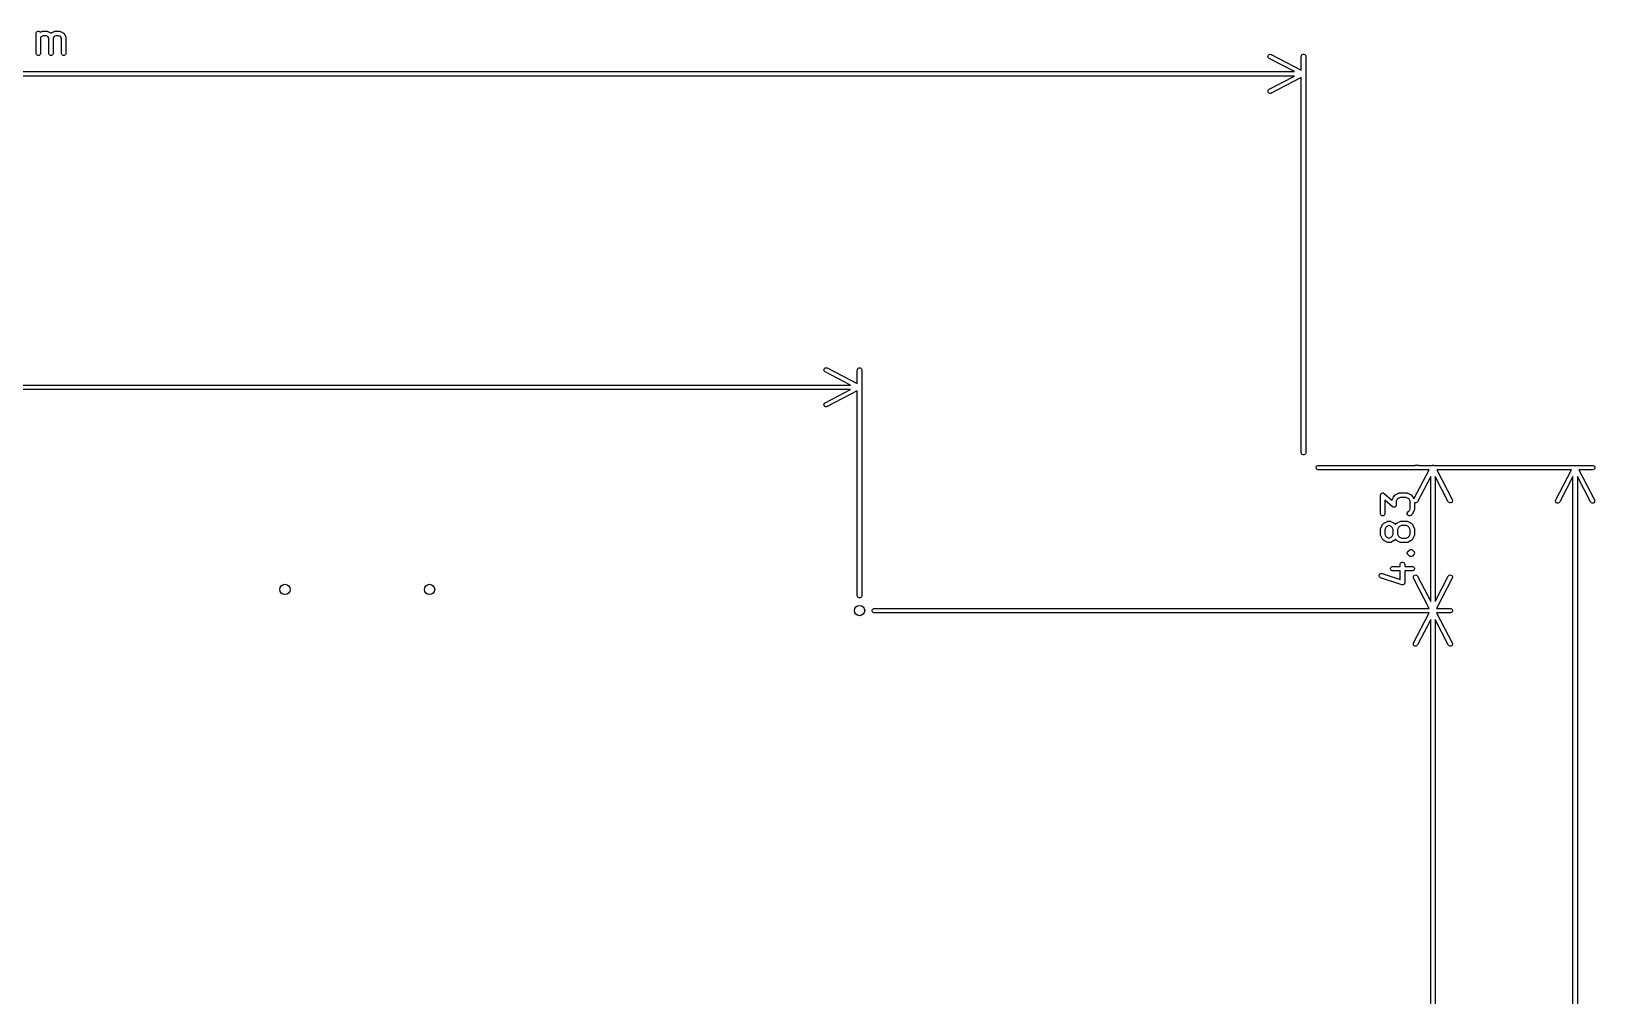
# Model space of a CAD drawing. Extents: x 3.65 to 7.87, y -5.06 to -2.31.
# Drawn here: x 5.788 to 7.866, y -3.609 to -2.328 of the extents above; entities that cross this region are included whole.
import ezdxf

# ---------------------------------------------------------------- set-up
doc = ezdxf.new("R2010")
doc.units = 0
doc.header["$MEASUREMENT"] = 0
doc.layers.add('BLACK', color=7, linetype='CONTINUOUS')

msp = doc.modelspace()

# ---------------------------------------------------------------- linework, layer by layer
at = {"layer": 'BLACK', "linetype": 'CONTINUOUS'}
for p, q in [((5.7945, -2.3303), (5.795, -2.3293)), ((5.7945, -2.3309), (5.7945, -2.3303)), ((5.7945, -2.3571), (5.7945, -2.3309)), ((5.795, -2.3293), (5.7958, -2.3284)), ((5.7958, -2.3284), (5.7968, -2.328)), ((5.7968, -2.328), (5.798, -2.328)), ((5.798, -2.328), (5.7991, -2.3284)), ((5.7991, -2.3284), (5.7998, -2.3292)), ((5.7998, -2.3292), (5.8017, -2.3283)), ((5.801, -2.3352), (5.8004, -2.3359)), ((5.8004, -2.3359), (5.8004, -2.3571)), ((5.8037, -2.3339), (5.801, -2.3352)), ((5.8017, -2.3283), (5.8023, -2.3281)), ((5.8023, -2.3281), (5.8024, -2.328)), ((5.8024, -2.328), (5.8025, -2.328)), ((5.8025, -2.328), (5.803, -2.3279)), ((5.803, -2.3279), (5.8087, -2.3279)), ((5.808, -2.3339), (5.8037, -2.3339)), ((5.8102, -2.335), (5.808, -2.3339)), ((5.8087, -2.3279), (5.8092, -2.328)), ((5.8092, -2.328), (5.8093, -2.328)), ((5.8093, -2.328), (5.8094, -2.3281)), ((5.8094, -2.3281), (5.81, -2.3283)), ((5.81, -2.3283), (5.8137, -2.3301)), ((5.8113, -2.3372), (5.8102, -2.335)), ((5.8113, -2.3571), (5.8113, -2.3372)), ((5.8137, -2.3301), (5.8138, -2.3302)), ((5.8138, -2.3302), (5.8139, -2.3302)), ((5.8139, -2.3302), (5.8139, -2.3303)), ((5.8139, -2.3303), (5.8142, -2.3304)), ((5.8142, -2.3304), (5.8143, -2.3305)), ((5.8143, -2.3304), (5.8146, -2.3303)), ((5.8143, -2.3305), (5.8143, -2.3304)), ((5.8146, -2.3303), (5.8147, -2.3302)), ((5.8147, -2.3302), (5.8148, -2.3301)), ((5.8147, -2.3302), (5.8147, -2.3302)), ((5.8148, -2.3301), (5.8186, -2.3283)), ((5.8184, -2.335), (5.8172, -2.3372)), ((5.8172, -2.3372), (5.8172, -2.3571)), ((5.8206, -2.3339), (5.8184, -2.335)), ((5.8186, -2.3283), (5.8191, -2.3281)), ((5.8191, -2.3281), (5.8192, -2.328)), ((5.8192, -2.328), (5.8193, -2.328)), ((5.8193, -2.328), (5.8199, -2.3279)), ((5.8199, -2.3279), (5.8255, -2.3279)), ((5.8248, -2.3339), (5.8206, -2.3339)), ((5.8271, -2.335), (5.8248, -2.3339)), ((5.8255, -2.3279), (5.8261, -2.328)), ((5.8261, -2.328), (5.8262, -2.328)), ((5.8262, -2.328), (5.8263, -2.3281)), ((5.8263, -2.3281), (5.8269, -2.3283)), ((5.8269, -2.3283), (5.8306, -2.3301)), ((5.8282, -2.3372), (5.8271, -2.335)), ((5.8282, -2.3571), (5.8282, -2.3372)), ((5.8306, -2.3301), (5.8307, -2.3302)), ((5.8307, -2.3302), (5.8307, -2.3302)), ((5.8307, -2.3302), (5.8308, -2.3303)), ((5.8308, -2.3303), (5.8311, -2.3304)), ((5.8311, -2.3304), (5.8313, -2.3307)), ((5.8313, -2.3307), (5.8316, -2.331)), ((5.8316, -2.331), (5.8318, -2.3313)), ((5.8318, -2.3313), (5.8318, -2.3313)), ((5.8318, -2.3313), (5.8319, -2.3314)), ((5.8319, -2.3314), (5.8319, -2.3315)), ((5.8319, -2.3315), (5.8338, -2.3352)), ((5.8338, -2.3352), (5.834, -2.3357)), ((5.834, -2.3357), (5.834, -2.3359)), ((5.834, -2.3359), (5.8341, -2.3359)), ((5.8341, -2.3359), (5.8341, -2.3365)), ((5.8341, -2.3365), (5.8341, -2.3571)), ((5.7945, -2.3577), (5.7945, -2.3571)), ((5.795, -2.3588), (5.7945, -2.3577)), ((5.7958, -2.3596), (5.795, -2.3588)), ((5.7968, -2.36), (5.7958, -2.3596)), ((5.798, -2.36), (5.7968, -2.36)), ((5.7991, -2.3596), (5.798, -2.36)), ((5.7999, -2.3588), (5.7991, -2.3596)), ((5.8003, -2.3577), (5.7999, -2.3588)), ((5.8004, -2.3571), (5.8003, -2.3577)), ((5.8114, -2.3577), (5.8113, -2.3571)), ((5.8118, -2.3588), (5.8114, -2.3577)), ((5.8126, -2.3596), (5.8118, -2.3588)), ((5.8137, -2.36), (5.8126, -2.3596)), ((5.8149, -2.36), (5.8137, -2.36)), ((5.8159, -2.3596), (5.8149, -2.36)), ((5.8167, -2.3588), (5.8159, -2.3596)), ((5.8172, -2.3577), (5.8167, -2.3588)), ((5.8172, -2.3571), (5.8172, -2.3577)), ((5.8283, -2.3577), (5.8282, -2.3571)), ((5.8287, -2.3588), (5.8283, -2.3577)), ((5.8295, -2.3596), (5.8287, -2.3588)), ((5.8306, -2.36), (5.8295, -2.3596)), ((5.8317, -2.36), (5.8306, -2.36)), ((5.8328, -2.3596), (5.8317, -2.36)), ((5.8336, -2.3588), (5.8328, -2.3596)), ((5.8341, -2.3577), (5.8336, -2.3588)), ((5.8341, -2.3571), (5.8341, -2.3577)), ((7.4314, -2.3618), (7.4315, -2.3606)), ((7.4317, -2.3628), (7.4314, -2.3618)), ((7.4315, -2.3606), (7.432, -2.3596)), ((7.4325, -2.3637), (7.4317, -2.3628)), ((7.432, -2.3596), (7.4329, -2.3588)), ((7.433, -2.364), (7.4325, -2.3637)), ((7.4329, -2.3588), (7.434, -2.3585)), ((7.4666, -2.3816), (7.433, -2.364)), ((7.434, -2.3585), (7.4352, -2.3586)), ((7.4352, -2.3586), (7.4357, -2.3588)), ((7.4357, -2.3588), (7.4757, -2.3797)), ((7.4757, -2.3614), (7.4758, -2.3609)), ((7.4757, -2.3797), (7.4757, -2.3614)), ((7.4758, -2.3609), (7.4762, -2.3598)), ((7.4762, -2.3598), (7.477, -2.359)), ((7.477, -2.359), (7.4781, -2.3585)), ((7.4781, -2.3585), (7.4793, -2.3585)), ((7.4793, -2.3585), (7.4803, -2.359)), ((7.4803, -2.359), (7.4811, -2.3598)), ((7.4811, -2.3598), (7.4816, -2.3609)), ((7.4816, -2.3609), (7.4816, -2.3614)), ((7.4816, -2.3614), (7.4816, -2.8878)), ((3.9107, -2.3816), (7.4666, -2.3816)), ((7.4666, -2.3875), (3.9107, -2.3875)), ((7.433, -2.405), (7.4666, -2.3875)), ((7.4314, -2.4073), (7.4317, -2.4062)), ((7.4315, -2.4084), (7.4314, -2.4073)), ((7.432, -2.4095), (7.4315, -2.4084)), ((7.4317, -2.4062), (7.4325, -2.4053)), ((7.4329, -2.4102), (7.432, -2.4095)), ((7.4325, -2.4053), (7.433, -2.405)), ((7.4757, -2.3894), (7.4357, -2.4102)), ((7.4757, -2.8878), (7.4757, -2.3894)), ((7.434, -2.4105), (7.4329, -2.4102)), ((7.4352, -2.4104), (7.434, -2.4105)), ((7.4357, -2.4102), (7.4352, -2.4104)), ((6.8414, -2.7781), (6.8415, -2.777)), ((6.8417, -2.7792), (6.8414, -2.7781)), ((6.8415, -2.777), (6.842, -2.776)), ((6.8425, -2.7801), (6.8417, -2.7792)), ((6.842, -2.776), (6.8429, -2.7752)), ((6.843, -2.7804), (6.8425, -2.7801)), ((6.8429, -2.7752), (6.844, -2.7749)), ((6.8766, -2.7979), (6.843, -2.7804)), ((6.844, -2.7749), (6.8452, -2.775)), ((6.8452, -2.775), (6.8457, -2.7752)), ((6.8457, -2.7752), (6.8857, -2.796)), ((6.8857, -2.7778), (6.8858, -2.7772)), ((6.8857, -2.796), (6.8857, -2.7778)), ((6.8858, -2.7772), (6.8862, -2.7762)), ((6.8862, -2.7762), (6.887, -2.7754)), ((6.887, -2.7754), (6.8881, -2.7749)), ((6.8881, -2.7749), (6.8893, -2.7749)), ((6.8893, -2.7749), (6.8903, -2.7754)), ((6.8903, -2.7754), (6.8911, -2.7762)), ((6.8911, -2.7762), (6.8916, -2.7772)), ((6.8916, -2.7772), (6.8916, -2.7778)), ((6.8916, -2.7778), (6.8916, -3.0778)), ((4.1007, -2.7979), (6.8766, -2.7979)), ((6.8766, -2.8039), (4.1007, -2.8039)), ((6.843, -2.8214), (6.8766, -2.8039)), ((6.8414, -2.8237), (6.8417, -2.8226)), ((6.8415, -2.8248), (6.8414, -2.8237)), ((6.842, -2.8258), (6.8415, -2.8248)), ((6.8417, -2.8226), (6.8425, -2.8217)), ((6.8425, -2.8217), (6.843, -2.8214)), ((6.8857, -2.8058), (6.8457, -2.8266)), ((6.8857, -3.0778), (6.8857, -2.8058)), ((6.8429, -2.8266), (6.842, -2.8258)), ((6.844, -2.8269), (6.8429, -2.8266)), ((6.8452, -2.8268), (6.844, -2.8269)), ((6.8457, -2.8266), (6.8452, -2.8268)), ((7.4758, -2.8884), (7.4757, -2.8878)), ((7.4816, -2.8878), (7.4816, -2.8884)), ((7.4762, -2.8895), (7.4758, -2.8884)), ((7.477, -2.8903), (7.4762, -2.8895)), ((7.4781, -2.8907), (7.477, -2.8903)), ((7.4793, -2.8907), (7.4781, -2.8907)), ((7.4803, -2.8903), (7.4793, -2.8907)), ((7.4811, -2.8895), (7.4803, -2.8903)), ((7.4816, -2.8884), (7.4811, -2.8895)), ((7.4955, -2.9069), (7.4959, -2.9059)), ((7.4955, -2.9081), (7.4955, -2.9069)), ((7.4959, -2.9092), (7.4955, -2.9081)), ((7.4959, -2.9059), (7.4967, -2.9051)), ((7.4967, -2.9051), (7.4978, -2.9046)), ((7.4978, -2.9046), (7.4984, -2.9046)), ((7.4984, -2.9046), (7.6264, -2.9046)), ((7.6264, -2.9046), (7.627, -2.9043)), ((7.627, -2.9043), (7.6276, -2.9042)), ((7.6276, -2.9042), (7.631, -2.9042)), ((7.631, -2.9042), (7.6315, -2.9043)), ((7.6315, -2.9043), (7.6322, -2.9046)), ((7.6322, -2.9046), (7.6494, -2.9046)), ((7.6494, -2.9046), (7.6495, -2.9045)), ((7.6495, -2.9045), (7.6498, -2.9044)), ((7.6498, -2.9044), (7.6499, -2.9044)), ((7.6499, -2.9044), (7.6501, -2.9043)), ((7.6501, -2.9043), (7.6502, -2.9043)), ((7.6502, -2.9043), (7.6503, -2.9043)), ((7.6503, -2.9043), (7.6506, -2.9043)), ((7.6506, -2.9043), (7.651, -2.9043)), ((7.651, -2.9043), (7.6511, -2.9043)), ((7.6511, -2.9043), (7.6512, -2.9043)), ((7.6512, -2.9043), (7.6513, -2.9044)), ((7.6513, -2.9044), (7.6515, -2.9044)), ((7.6515, -2.9044), (7.6518, -2.9045)), ((7.6518, -2.9045), (7.6519, -2.9046)), ((7.6519, -2.9046), (7.8627, -2.9046)), ((7.8627, -2.9046), (7.8633, -2.9046)), ((7.8633, -2.9046), (7.8643, -2.9051)), ((7.8643, -2.9051), (7.8652, -2.9059)), ((7.8652, -2.9059), (7.8656, -2.9069)), ((7.8656, -2.9081), (7.8652, -2.9092)), ((7.8656, -2.9069), (7.8656, -2.9081)), ((7.4967, -2.91), (7.4959, -2.9092)), ((7.4978, -2.9104), (7.4967, -2.91)), ((7.4984, -2.9105), (7.4978, -2.9104)), ((7.6456, -2.9105), (7.4984, -2.9105)), ((7.6254, -2.9493), (7.6456, -2.9105)), ((7.6477, -2.9193), (7.6302, -2.9529)), ((7.6477, -3.0854), (7.6477, -2.9193)), ((7.6711, -2.9529), (7.6536, -2.9193)), ((7.6536, -2.9193), (7.6536, -3.0854)), ((7.8348, -2.9105), (7.6557, -2.9105)), ((7.6557, -2.9105), (7.6763, -2.9502)), ((7.8139, -2.9505), (7.8348, -2.9105)), ((7.8367, -2.9196), (7.8192, -2.9532)), ((7.8367, -4.8754), (7.8367, -2.9196)), ((7.8601, -2.9532), (7.8426, -2.9196)), ((7.8426, -2.9196), (7.8426, -4.8754)), ((7.8627, -2.9105), (7.8445, -2.9105)), ((7.8445, -2.9105), (7.8653, -2.9505)), ((7.8633, -2.9104), (7.8627, -2.9105)), ((7.8643, -2.91), (7.8633, -2.9104)), ((7.8652, -2.9092), (7.8643, -2.91)), ((7.581, -2.9437), (7.5812, -2.9432)), ((7.581, -2.9438), (7.581, -2.9437)), ((7.581, -2.9439), (7.581, -2.9438)), ((7.581, -2.9442), (7.581, -2.9439)), ((7.581, -2.9439), (7.581, -2.9439)), ((7.581, -2.9686), (7.581, -2.9442)), ((7.5812, -2.9432), (7.5813, -2.9428)), ((7.5813, -2.9428), (7.5814, -2.9427)), ((7.5814, -2.9426), (7.5818, -2.9423)), ((7.5814, -2.9427), (7.5814, -2.9426)), ((7.5818, -2.9423), (7.5821, -2.9419)), ((7.5821, -2.9419), (7.5822, -2.9419)), ((7.5822, -2.9419), (7.5823, -2.9418)), ((7.5823, -2.9418), (7.5827, -2.9416)), ((7.5827, -2.9416), (7.5831, -2.9414)), ((7.5831, -2.9414), (7.5832, -2.9414)), ((7.5832, -2.9414), (7.5833, -2.9413)), ((7.5833, -2.9413), (7.5838, -2.9413)), ((7.5838, -2.9413), (7.5843, -2.9413)), ((7.5843, -2.9413), (7.5844, -2.9413)), ((7.5844, -2.9413), (7.5845, -2.9413)), ((7.5845, -2.9413), (7.5849, -2.9415)), ((7.5849, -2.9415), (7.5854, -2.9417)), ((7.5854, -2.9417), (7.5855, -2.9418)), ((7.5855, -2.9418), (7.5855, -2.9418)), ((7.5855, -2.9418), (7.5856, -2.9418)), ((7.5856, -2.9418), (7.5858, -2.942)), ((7.5858, -2.942), (7.5961, -2.951)), ((7.5963, -2.9504), (7.5981, -2.9467)), ((7.5981, -2.9467), (7.5983, -2.9464)), ((7.5983, -2.9464), (7.5984, -2.9463)), ((7.5983, -2.9464), (7.5983, -2.9464)), ((7.5984, -2.9462), (7.5985, -2.9461)), ((7.5984, -2.9463), (7.5984, -2.9462)), ((7.5985, -2.9461), (7.5987, -2.9459)), ((7.5987, -2.9459), (7.6006, -2.944)), ((7.6006, -2.944), (7.6008, -2.9438)), ((7.6008, -2.9438), (7.6009, -2.9437)), ((7.6008, -2.9438), (7.6008, -2.9438)), ((7.6009, -2.9437), (7.601, -2.9437)), ((7.601, -2.9437), (7.6011, -2.9436)), ((7.6011, -2.9436), (7.6013, -2.9435)), ((7.6013, -2.9435), (7.6051, -2.9416)), ((7.6032, -2.9497), (7.6019, -2.9524)), ((7.6044, -2.9485), (7.6032, -2.9497)), ((7.6071, -2.9472), (7.6044, -2.9485)), ((7.6051, -2.9416), (7.6056, -2.9414)), ((7.6056, -2.9414), (7.6057, -2.9414)), ((7.6057, -2.9414), (7.6058, -2.9413)), ((7.6058, -2.9413), (7.6064, -2.9413)), ((7.6064, -2.9413), (7.6158, -2.9413)), ((7.6151, -2.9472), (7.6071, -2.9472)), ((7.6178, -2.9485), (7.6151, -2.9472)), ((7.6158, -2.9413), (7.6164, -2.9413)), ((7.6164, -2.9413), (7.6164, -2.9414)), ((7.6164, -2.9414), (7.6166, -2.9414)), ((7.6166, -2.9414), (7.6171, -2.9416)), ((7.6171, -2.9416), (7.6208, -2.9435)), ((7.619, -2.9497), (7.6178, -2.9485)), ((7.6203, -2.9524), (7.619, -2.9497)), ((7.6208, -2.9435), (7.6211, -2.9436)), ((7.6211, -2.9436), (7.6212, -2.9437)), ((7.6212, -2.9437), (7.6212, -2.9437)), ((7.6212, -2.9437), (7.6213, -2.9438)), ((7.6213, -2.9438), (7.6214, -2.9438)), ((7.6214, -2.9438), (7.6216, -2.944)), ((7.6216, -2.944), (7.6235, -2.9459)), ((7.6235, -2.9459), (7.6237, -2.9461)), ((7.6237, -2.9461), (7.6237, -2.9462)), ((7.6237, -2.9462), (7.6238, -2.9463)), ((7.6238, -2.9463), (7.6239, -2.9464)), ((7.6239, -2.9464), (7.6239, -2.9464)), ((7.6239, -2.9464), (7.624, -2.9467)), ((7.624, -2.9467), (7.6254, -2.9493)), ((7.6763, -2.9502), (7.6766, -2.9507)), ((7.581, -2.9692), (7.581, -2.9686)), ((7.5814, -2.9703), (7.581, -2.9692)), ((7.5823, -2.9711), (7.5814, -2.9703)), ((7.5864, -2.9703), (7.5855, -2.9711)), ((7.5868, -2.9692), (7.5864, -2.9703)), ((7.5869, -2.9686), (7.5868, -2.9692)), ((7.597, -2.9596), (7.5869, -2.9507)), ((7.5869, -2.9507), (7.5869, -2.9686)), ((7.5961, -2.951), (7.5963, -2.9504)), ((7.5972, -2.9598), (7.597, -2.9596)), ((7.5973, -2.9598), (7.5972, -2.9598)), ((7.5974, -2.9599), (7.5973, -2.9598)), ((7.5973, -2.9598), (7.5973, -2.9598)), ((7.5979, -2.9601), (7.5974, -2.9599)), ((7.5983, -2.9603), (7.5979, -2.9601)), ((7.5984, -2.9603), (7.5983, -2.9603)), ((7.5985, -2.9603), (7.5984, -2.9603)), ((7.599, -2.9603), (7.5985, -2.9603)), ((7.5995, -2.9603), (7.599, -2.9603)), ((7.5996, -2.9602), (7.5995, -2.9603)), ((7.5997, -2.9602), (7.5996, -2.9602)), ((7.6001, -2.96), (7.5997, -2.9602)), ((7.6005, -2.9598), (7.6001, -2.96)), ((7.6006, -2.9597), (7.6005, -2.9598)), ((7.6007, -2.9597), (7.6006, -2.9597)), ((7.601, -2.9593), (7.6007, -2.9597)), ((7.6014, -2.959), (7.601, -2.9593)), ((7.6015, -2.9588), (7.6014, -2.9589)), ((7.6014, -2.9589), (7.6014, -2.959)), ((7.6016, -2.9584), (7.6015, -2.9588)), ((7.6018, -2.9579), (7.6016, -2.9584)), ((7.6019, -2.9574), (7.6018, -2.9577)), ((7.6018, -2.9577), (7.6018, -2.9577)), ((7.6018, -2.9577), (7.6018, -2.9578)), ((7.6018, -2.9578), (7.6018, -2.9579)), ((7.6019, -2.9524), (7.6019, -2.9574)), ((7.6166, -2.968), (7.6171, -2.967)), ((7.6166, -2.9692), (7.6166, -2.968)), ((7.6171, -2.9703), (7.6166, -2.9692)), ((7.6171, -2.967), (7.6174, -2.9665)), ((7.6179, -2.9711), (7.6171, -2.9703)), ((7.6174, -2.9665), (7.619, -2.965)), ((7.619, -2.965), (7.6203, -2.9623)), ((7.6203, -2.9623), (7.6203, -2.9524)), ((7.6216, -2.9707), (7.6212, -2.9711)), ((7.6235, -2.9688), (7.6216, -2.9707)), ((7.6237, -2.9686), (7.6235, -2.9688)), ((7.6238, -2.9685), (7.6237, -2.9685)), ((7.6237, -2.9685), (7.6237, -2.9686)), ((7.6239, -2.9684), (7.6238, -2.9685)), ((7.624, -2.9681), (7.6239, -2.9683)), ((7.6239, -2.9683), (7.6239, -2.9684)), ((7.6259, -2.9643), (7.624, -2.9681)), ((7.6261, -2.9638), (7.6259, -2.9643)), ((7.6262, -2.9636), (7.6261, -2.9637)), ((7.6261, -2.9637), (7.6261, -2.9638)), ((7.6267, -2.9544), (7.6262, -2.9541)), ((7.6262, -2.9541), (7.6262, -2.963)), ((7.6262, -2.963), (7.6262, -2.9636)), ((7.6279, -2.9545), (7.6267, -2.9544)), ((7.629, -2.9541), (7.6279, -2.9545)), ((7.6299, -2.9534), (7.629, -2.9541)), ((7.6302, -2.9529), (7.6299, -2.9534)), ((7.6714, -2.9534), (7.6711, -2.9529)), ((7.6723, -2.9541), (7.6714, -2.9534)), ((7.6734, -2.9545), (7.6723, -2.9541)), ((7.6746, -2.9544), (7.6734, -2.9545)), ((7.6756, -2.9539), (7.6746, -2.9544)), ((7.6763, -2.953), (7.6756, -2.9539)), ((7.6767, -2.9519), (7.6763, -2.953)), ((7.6766, -2.9507), (7.6767, -2.9519)), ((7.8136, -2.9522), (7.8137, -2.951)), ((7.8139, -2.9533), (7.8136, -2.9522)), ((7.8137, -2.951), (7.8139, -2.9505)), ((7.8147, -2.9542), (7.8139, -2.9533)), ((7.8157, -2.9547), (7.8147, -2.9542)), ((7.8169, -2.9548), (7.8157, -2.9547)), ((7.818, -2.9545), (7.8169, -2.9548)), ((7.8188, -2.9537), (7.818, -2.9545)), ((7.8192, -2.9532), (7.8188, -2.9537)), ((7.8604, -2.9537), (7.8601, -2.9532)), ((7.8613, -2.9545), (7.8604, -2.9537)), ((7.8624, -2.9548), (7.8613, -2.9545)), ((7.8635, -2.9547), (7.8624, -2.9548)), ((7.8646, -2.9542), (7.8635, -2.9547)), ((7.8653, -2.9533), (7.8646, -2.9542)), ((7.8653, -2.9505), (7.8655, -2.951)), ((7.8656, -2.9522), (7.8653, -2.9533)), ((7.8655, -2.951), (7.8656, -2.9522)), ((7.581, -2.9886), (7.5811, -2.9885)), ((7.581, -2.9887), (7.581, -2.9886)), ((7.581, -2.9892), (7.581, -2.9887)), ((7.581, -2.9967), (7.581, -2.9892)), ((7.5811, -2.9885), (7.5813, -2.9879)), ((7.5813, -2.9879), (7.5831, -2.9842)), ((7.5833, -2.9715), (7.5823, -2.9711)), ((7.5831, -2.9842), (7.5833, -2.9839)), ((7.5845, -2.9715), (7.5833, -2.9715)), ((7.5833, -2.9839), (7.5833, -2.9838)), ((7.5833, -2.9838), (7.5834, -2.9838)), ((7.5834, -2.9837), (7.5835, -2.9836)), ((7.5834, -2.9838), (7.5834, -2.9837)), ((7.5835, -2.9836), (7.5837, -2.9834)), ((7.5837, -2.9834), (7.5856, -2.9815)), ((7.5855, -2.9711), (7.5845, -2.9715)), ((7.5856, -2.9815), (7.5858, -2.9813)), ((7.5858, -2.9813), (7.5859, -2.9812)), ((7.5858, -2.9813), (7.5858, -2.9813)), ((7.5859, -2.9812), (7.586, -2.9812)), ((7.586, -2.9812), (7.5861, -2.9811)), ((7.5861, -2.9811), (7.5863, -2.981)), ((7.5863, -2.981), (7.5901, -2.9791)), ((7.5882, -2.9872), (7.5869, -2.9899)), ((7.5869, -2.9899), (7.5869, -2.996)), ((7.5894, -2.986), (7.5882, -2.9872)), ((7.5921, -2.9847), (7.5894, -2.986)), ((7.5901, -2.9791), (7.5906, -2.9789)), ((7.5906, -2.9789), (7.5907, -2.9789)), ((7.5907, -2.9789), (7.5908, -2.9788)), ((7.5908, -2.9788), (7.5914, -2.9788)), ((7.5914, -2.9788), (7.5933, -2.9788)), ((7.5926, -2.9847), (7.5921, -2.9847)), ((7.5953, -2.986), (7.5926, -2.9847)), ((7.5933, -2.9788), (7.5939, -2.9788)), ((7.5939, -2.9788), (7.594, -2.9789)), ((7.594, -2.9789), (7.5941, -2.9789)), ((7.5941, -2.9789), (7.5946, -2.9791)), ((7.5946, -2.9791), (7.5983, -2.981)), ((7.5965, -2.9872), (7.5953, -2.986)), ((7.5978, -2.9899), (7.5965, -2.9872)), ((7.5978, -2.996), (7.5978, -2.9899)), ((7.5983, -2.981), (7.5986, -2.9811)), ((7.5986, -2.9811), (7.5987, -2.9812)), ((7.5987, -2.9812), (7.5987, -2.9812)), ((7.5987, -2.9812), (7.5988, -2.9813)), ((7.5988, -2.9813), (7.5989, -2.9813)), ((7.5989, -2.9813), (7.5991, -2.9815)), ((7.5991, -2.9815), (7.6008, -2.9832)), ((7.6008, -2.9832), (7.6024, -2.9815)), ((7.6024, -2.9815), (7.6027, -2.9813)), ((7.6027, -2.9813), (7.6028, -2.9812)), ((7.6027, -2.9813), (7.6027, -2.9813)), ((7.6028, -2.9812), (7.6029, -2.9812)), ((7.6029, -2.9812), (7.603, -2.9811)), ((7.603, -2.9811), (7.6032, -2.981)), ((7.6032, -2.981), (7.607, -2.9791)), ((7.6051, -2.9872), (7.6037, -2.9899)), ((7.6037, -2.9899), (7.6037, -2.996)), ((7.6063, -2.986), (7.6051, -2.9872)), ((7.609, -2.9847), (7.6063, -2.986)), ((7.607, -2.9791), (7.6075, -2.9789)), ((7.6075, -2.9789), (7.6076, -2.9789)), ((7.6076, -2.9789), (7.6077, -2.9788)), ((7.6077, -2.9788), (7.6083, -2.9788)), ((7.6083, -2.9788), (7.6158, -2.9788)), ((7.6151, -2.9847), (7.609, -2.9847)), ((7.6178, -2.986), (7.6151, -2.9847)), ((7.6158, -2.9788), (7.6164, -2.9788)), ((7.6164, -2.9788), (7.6164, -2.9789)), ((7.6164, -2.9789), (7.6166, -2.9789)), ((7.6166, -2.9789), (7.6171, -2.9791)), ((7.6171, -2.9791), (7.6208, -2.981)), ((7.619, -2.9872), (7.6178, -2.986)), ((7.6189, -2.9715), (7.6179, -2.9711)), ((7.6201, -2.9715), (7.6189, -2.9715)), ((7.6203, -2.9899), (7.619, -2.9872)), ((7.6212, -2.9711), (7.6201, -2.9715)), ((7.6203, -2.996), (7.6203, -2.9899)), ((7.6208, -2.981), (7.6211, -2.9811)), ((7.6211, -2.9811), (7.6212, -2.9812)), ((7.6212, -2.9812), (7.6212, -2.9812)), ((7.6212, -2.9812), (7.6213, -2.9813)), ((7.6213, -2.9813), (7.6214, -2.9813)), ((7.6214, -2.9813), (7.6216, -2.9815)), ((7.6216, -2.9815), (7.6235, -2.9834)), ((7.6235, -2.9834), (7.6237, -2.9836)), ((7.6237, -2.9836), (7.6237, -2.9837)), ((7.6237, -2.9837), (7.6238, -2.9838)), ((7.6238, -2.9838), (7.6239, -2.9838)), ((7.6239, -2.9838), (7.6239, -2.9839)), ((7.6239, -2.9839), (7.624, -2.9842)), ((7.624, -2.9842), (7.6259, -2.9879)), ((7.6259, -2.9879), (7.6261, -2.9885)), ((7.6261, -2.9885), (7.6261, -2.9886)), ((7.6261, -2.9886), (7.6262, -2.9887)), ((7.6262, -2.9887), (7.6262, -2.9892)), ((7.6262, -2.9892), (7.6262, -2.9967)), ((7.581, -2.9973), (7.581, -2.9967)), ((7.581, -2.9974), (7.581, -2.9973)), ((7.5811, -2.9975), (7.581, -2.9974)), ((7.5813, -2.9981), (7.5811, -2.9975)), ((7.5831, -3.0018), (7.5813, -2.9981)), ((7.5833, -3.0021), (7.5831, -3.0018)), ((7.5834, -3.0022), (7.5833, -3.0021)), ((7.5833, -3.0021), (7.5833, -3.0021)), ((7.5834, -3.0023), (7.5834, -3.0022)), ((7.5835, -3.0023), (7.5834, -3.0023)), ((7.5837, -3.0026), (7.5835, -3.0023)), ((7.5856, -3.0044), (7.5837, -3.0026)), ((7.5858, -3.0046), (7.5856, -3.0044)), ((7.5858, -3.0047), (7.5858, -3.0046)), ((7.5859, -3.0047), (7.5858, -3.0047)), ((7.586, -3.0048), (7.5859, -3.0047)), ((7.5861, -3.0048), (7.586, -3.0048)), ((7.5863, -3.005), (7.5861, -3.0048)), ((7.5901, -3.0069), (7.5863, -3.005)), ((7.5869, -2.996), (7.5882, -2.9987)), ((7.5882, -2.9987), (7.5894, -2.9999)), ((7.5894, -2.9999), (7.5921, -3.0013)), ((7.5906, -3.0071), (7.5901, -3.0069)), ((7.5907, -3.0071), (7.5906, -3.0071)), ((7.5908, -3.0071), (7.5907, -3.0071)), ((7.5914, -3.0072), (7.5908, -3.0071)), ((7.5933, -3.0072), (7.5914, -3.0072)), ((7.5921, -3.0013), (7.5926, -3.0013)), ((7.5926, -3.0013), (7.5953, -2.9999)), ((7.5939, -3.0071), (7.5933, -3.0072)), ((7.594, -3.0071), (7.5939, -3.0071)), ((7.5941, -3.0071), (7.594, -3.0071)), ((7.5946, -3.0069), (7.5941, -3.0071)), ((7.5983, -3.005), (7.5946, -3.0069)), ((7.5953, -2.9999), (7.5965, -2.9987)), ((7.5965, -2.9987), (7.5978, -2.996)), ((7.5986, -3.0048), (7.5983, -3.005)), ((7.5987, -3.0048), (7.5986, -3.0048)), ((7.5988, -3.0047), (7.5987, -3.0047)), ((7.5987, -3.0047), (7.5987, -3.0048)), ((7.5989, -3.0046), (7.5988, -3.0047)), ((7.5991, -3.0044), (7.5989, -3.0046)), ((7.6008, -3.0028), (7.5991, -3.0044)), ((7.6024, -3.0044), (7.6008, -3.0028)), ((7.6027, -3.0046), (7.6024, -3.0044)), ((7.6027, -3.0047), (7.6027, -3.0046)), ((7.6028, -3.0047), (7.6027, -3.0047)), ((7.6029, -3.0048), (7.6028, -3.0047)), ((7.603, -3.0048), (7.6029, -3.0048)), ((7.6032, -3.005), (7.603, -3.0048)), ((7.607, -3.0069), (7.6032, -3.005)), ((7.6037, -2.996), (7.6051, -2.9987)), ((7.6051, -2.9987), (7.6063, -2.9999)), ((7.6063, -2.9999), (7.609, -3.0013)), ((7.6075, -3.0071), (7.607, -3.0069)), ((7.6076, -3.0071), (7.6075, -3.0071)), ((7.6077, -3.0071), (7.6076, -3.0071)), ((7.6083, -3.0072), (7.6077, -3.0071)), ((7.6158, -3.0072), (7.6083, -3.0072)), ((7.609, -3.0013), (7.6151, -3.0013)), ((7.6151, -3.0013), (7.6178, -2.9999)), ((7.6164, -3.0071), (7.6158, -3.0072)), ((7.6166, -3.0071), (7.6164, -3.0071)), ((7.6164, -3.0071), (7.6164, -3.0071)), ((7.6171, -3.0069), (7.6166, -3.0071)), ((7.6208, -3.005), (7.6171, -3.0069)), ((7.6178, -2.9999), (7.619, -2.9987)), ((7.619, -2.9987), (7.6203, -2.996)), ((7.6211, -3.0048), (7.6208, -3.005)), ((7.6212, -3.0048), (7.6211, -3.0048)), ((7.6213, -3.0047), (7.6212, -3.0047)), ((7.6212, -3.0047), (7.6212, -3.0048)), ((7.6214, -3.0046), (7.6213, -3.0047)), ((7.6216, -3.0044), (7.6214, -3.0046)), ((7.6235, -3.0026), (7.6216, -3.0044)), ((7.6237, -3.0023), (7.6235, -3.0026)), ((7.6238, -3.0022), (7.6237, -3.0023)), ((7.6237, -3.0023), (7.6237, -3.0023)), ((7.6239, -3.0021), (7.6238, -3.0022)), ((7.624, -3.0018), (7.6239, -3.0021)), ((7.6239, -3.0021), (7.6239, -3.0021)), ((7.6259, -2.9981), (7.624, -3.0018)), ((7.6261, -2.9975), (7.6259, -2.9981)), ((7.6262, -2.9973), (7.6261, -2.9974)), ((7.6261, -2.9974), (7.6261, -2.9975)), ((7.6262, -2.9967), (7.6262, -2.9973)), ((7.6085, -3.0336), (7.6096, -3.0332)), ((7.6096, -3.0332), (7.6107, -3.0332)), ((7.6107, -3.0332), (7.6118, -3.0336)), ((7.6166, -3.0205), (7.6169, -3.0198)), ((7.6166, -3.0217), (7.6166, -3.0205)), ((7.6171, -3.0227), (7.6166, -3.0217)), ((7.6169, -3.0198), (7.6171, -3.0195)), ((7.6171, -3.0195), (7.6174, -3.019)), ((7.6171, -3.0195), (7.6171, -3.0195)), ((7.6174, -3.0232), (7.6171, -3.0227)), ((7.6171, -3.0227), (7.6171, -3.0227)), ((7.6174, -3.019), (7.6193, -3.0171)), ((7.6193, -3.0251), (7.6174, -3.0232)), ((7.6193, -3.0171), (7.6198, -3.0168)), ((7.6198, -3.0254), (7.6193, -3.0251)), ((7.6198, -3.0168), (7.6208, -3.0163)), ((7.6208, -3.0259), (7.6198, -3.0254)), ((7.6208, -3.0163), (7.622, -3.0163)), ((7.622, -3.0259), (7.6208, -3.0259)), ((7.622, -3.0163), (7.623, -3.0168)), ((7.623, -3.0254), (7.622, -3.0259)), ((7.623, -3.0168), (7.623, -3.0168)), ((7.623, -3.0168), (7.6235, -3.0171)), ((7.6235, -3.0251), (7.623, -3.0254)), ((7.6235, -3.0171), (7.6254, -3.019)), ((7.6254, -3.0232), (7.6235, -3.0251)), ((7.6254, -3.019), (7.6257, -3.0195)), ((7.6257, -3.0227), (7.6254, -3.0232)), ((7.6257, -3.0195), (7.6259, -3.0198)), ((7.6262, -3.0217), (7.6257, -3.0227)), ((7.6259, -3.0198), (7.6262, -3.0205)), ((7.6262, -3.0205), (7.6262, -3.0217)), ((7.5791, -3.0507), (7.5795, -3.0496)), ((7.5792, -3.0519), (7.5791, -3.0507)), ((7.5797, -3.0529), (7.5792, -3.0519)), ((7.5795, -3.0496), (7.5802, -3.0488)), ((7.5806, -3.0537), (7.5797, -3.0529)), ((7.5802, -3.0488), (7.5812, -3.0483)), ((7.5811, -3.0539), (7.5806, -3.0537)), ((7.6092, -3.0633), (7.5811, -3.0539)), ((7.5812, -3.0483), (7.5824, -3.0482)), ((7.5824, -3.0482), (7.583, -3.0483)), ((7.583, -3.0483), (7.6072, -3.0564)), ((7.5941, -3.0412), (7.5946, -3.0401)), ((7.5941, -3.0423), (7.5941, -3.0412)), ((7.5946, -3.0434), (7.5941, -3.0423)), ((7.5946, -3.0401), (7.5954, -3.0393)), ((7.5954, -3.0442), (7.5946, -3.0434)), ((7.5954, -3.0393), (7.5965, -3.0388)), ((7.5965, -3.0446), (7.5954, -3.0442)), ((7.5965, -3.0388), (7.597, -3.0388)), ((7.597, -3.0447), (7.5965, -3.0446)), ((7.597, -3.0388), (7.6072, -3.0388)), ((7.6072, -3.0447), (7.597, -3.0447)), ((7.6072, -3.0361), (7.6073, -3.0355)), ((7.6072, -3.0388), (7.6072, -3.0361)), ((7.6072, -3.0564), (7.6072, -3.0447)), ((7.6073, -3.0355), (7.6077, -3.0345)), ((7.6077, -3.0345), (7.6085, -3.0336)), ((7.6118, -3.0336), (7.6126, -3.0345)), ((7.6126, -3.0345), (7.613, -3.0355)), ((7.613, -3.0355), (7.6131, -3.0361)), ((7.6131, -3.0361), (7.6131, -3.0388)), ((7.6131, -3.0388), (7.6233, -3.0388)), ((7.6233, -3.0447), (7.6131, -3.0447)), ((7.6131, -3.0447), (7.6131, -3.0605)), ((7.6233, -3.0388), (7.6239, -3.0388)), ((7.6239, -3.0446), (7.6233, -3.0447)), ((7.6239, -3.0388), (7.6249, -3.0393)), ((7.6249, -3.0442), (7.6239, -3.0446)), ((7.6246, -3.0528), (7.625, -3.0517)), ((7.6247, -3.054), (7.6246, -3.0528)), ((7.6249, -3.0545), (7.6247, -3.054)), ((7.6249, -3.0393), (7.6257, -3.0401)), ((7.6257, -3.0434), (7.6249, -3.0442)), ((7.625, -3.0517), (7.6257, -3.0509)), ((7.6257, -3.0401), (7.6262, -3.0412)), ((7.6262, -3.0423), (7.6257, -3.0434)), ((7.6257, -3.0509), (7.6267, -3.0503)), ((7.6262, -3.0412), (7.6262, -3.0423)), ((7.6267, -3.0503), (7.6279, -3.0502)), ((7.6279, -3.0502), (7.629, -3.0506)), ((7.629, -3.0506), (7.6299, -3.0513)), ((7.6299, -3.0513), (7.6302, -3.0518)), ((7.6302, -3.0518), (7.6477, -3.0854)), ((7.6536, -3.0854), (7.6711, -3.0518)), ((7.6711, -3.0518), (7.6714, -3.0513)), ((7.6714, -3.0513), (7.6723, -3.0506)), ((7.6723, -3.0506), (7.6734, -3.0502)), ((7.6734, -3.0502), (7.6746, -3.0503)), ((7.6746, -3.0503), (7.6756, -3.0509)), ((7.6756, -3.0509), (7.6763, -3.0517)), ((7.6763, -3.0517), (7.6767, -3.0528)), ((7.6766, -3.054), (7.6763, -3.0545)), ((7.6767, -3.0528), (7.6766, -3.054)), ((7.6095, -3.0633), (7.6092, -3.0633)), ((7.6096, -3.0634), (7.6095, -3.0633)), ((7.6098, -3.0634), (7.6096, -3.0634)), ((7.6096, -3.0634), (7.6096, -3.0634)), ((7.6103, -3.0634), (7.6098, -3.0634)), ((7.6107, -3.0634), (7.6103, -3.0634)), ((7.6108, -3.0633), (7.6107, -3.0634)), ((7.6109, -3.0633), (7.6108, -3.0633)), ((7.6114, -3.0631), (7.6109, -3.0633)), ((7.6118, -3.0629), (7.6114, -3.0631)), ((7.6119, -3.0629), (7.6118, -3.0629)), ((7.612, -3.0628), (7.6119, -3.0629)), ((7.6123, -3.0625), (7.612, -3.0628)), ((7.6126, -3.0621), (7.6123, -3.0625)), ((7.6127, -3.0619), (7.6126, -3.062)), ((7.6126, -3.062), (7.6126, -3.0621)), ((7.6129, -3.0615), (7.6127, -3.0619)), ((7.613, -3.0611), (7.6129, -3.0615)), ((7.6131, -3.0609), (7.613, -3.0611)), ((7.6131, -3.0605), (7.6131, -3.0608)), ((7.6131, -3.0608), (7.6131, -3.0608)), ((7.6131, -3.0608), (7.6131, -3.0609)), ((7.6458, -3.0946), (7.6249, -3.0545)), ((7.6763, -3.0545), (7.6555, -3.0946)), ((6.8858, -3.0784), (6.8857, -3.0778)), ((6.8862, -3.0795), (6.8858, -3.0784)), ((6.887, -3.0803), (6.8862, -3.0795)), ((6.8881, -3.0807), (6.887, -3.0803)), ((6.8893, -3.0807), (6.8881, -3.0807)), ((6.8903, -3.0803), (6.8893, -3.0807)), ((6.8911, -3.0795), (6.8903, -3.0803)), ((6.8916, -3.0784), (6.8911, -3.0795)), ((6.8916, -3.0778), (6.8916, -3.0784)), ((6.9059, -3.0959), (6.9067, -3.0951)), ((6.9067, -3.0951), (6.9078, -3.0946)), ((6.9078, -3.0946), (6.9084, -3.0946)), ((6.9084, -3.0946), (7.6458, -3.0946)), ((7.6555, -3.0946), (7.6737, -3.0946)), ((7.6737, -3.0946), (7.6743, -3.0946)), ((7.6743, -3.0946), (7.6754, -3.0951)), ((7.6754, -3.0951), (7.6762, -3.0959)), ((6.9055, -3.0969), (6.9059, -3.0959)), ((6.9055, -3.0981), (6.9055, -3.0969)), ((6.9059, -3.0992), (6.9055, -3.0981)), ((6.9067, -3.1), (6.9059, -3.0992)), ((6.9078, -3.1004), (6.9067, -3.1)), ((6.9084, -3.1005), (6.9078, -3.1004)), ((7.6276, -3.1005), (6.9084, -3.1005)), ((7.6249, -3.1405), (7.6458, -3.1005)), ((7.631, -3.1005), (7.6276, -3.1005)), ((7.6477, -3.1096), (7.6302, -3.1432)), ((7.6458, -3.1005), (7.631, -3.1005)), ((7.6477, -4.6854), (7.6477, -3.1096)), ((7.6711, -3.1432), (7.6536, -3.1096)), ((7.6536, -3.1096), (7.6536, -4.6854)), ((7.6737, -3.1005), (7.6555, -3.1005)), ((7.6555, -3.1005), (7.6763, -3.1405)), ((7.6743, -3.1004), (7.6737, -3.1005)), ((7.6754, -3.1), (7.6743, -3.1004)), ((7.6762, -3.0992), (7.6754, -3.1)), ((7.6762, -3.0959), (7.6766, -3.0969)), ((7.6766, -3.0981), (7.6762, -3.0992)), ((7.6766, -3.0969), (7.6766, -3.0981)), ((7.6246, -3.1422), (7.6247, -3.141)), ((7.625, -3.1433), (7.6246, -3.1422)), ((7.6247, -3.141), (7.6249, -3.1405)), ((7.6257, -3.1442), (7.625, -3.1433)), ((7.6267, -3.1447), (7.6257, -3.1442)), ((7.6279, -3.1448), (7.6267, -3.1447)), ((7.629, -3.1445), (7.6279, -3.1448)), ((7.6299, -3.1437), (7.629, -3.1445)), ((7.6302, -3.1432), (7.6299, -3.1437)), ((7.6714, -3.1437), (7.6711, -3.1432)), ((7.6723, -3.1445), (7.6714, -3.1437)), ((7.6734, -3.1448), (7.6723, -3.1445)), ((7.6746, -3.1447), (7.6734, -3.1448)), ((7.6756, -3.1442), (7.6746, -3.1447)), ((7.6763, -3.1433), (7.6756, -3.1442)), ((7.6763, -3.1405), (7.6766, -3.141)), ((7.6767, -3.1422), (7.6763, -3.1433)), ((7.6766, -3.141), (7.6767, -3.1422))]:
    msp.add_line(p, q, dxfattribs=at)
at = {"layer": 'BLACK'}
for centre in [(6.1252, -3.0695), (6.1252, -3.0695), (6.3173, -3.0695), (6.3173, -3.0695), (6.8887, -3.0975), (6.8887, -3.0975)]:
    msp.add_circle(centre, 0.00689, dxfattribs=at)

doc.saveas('drawing.dxf')
